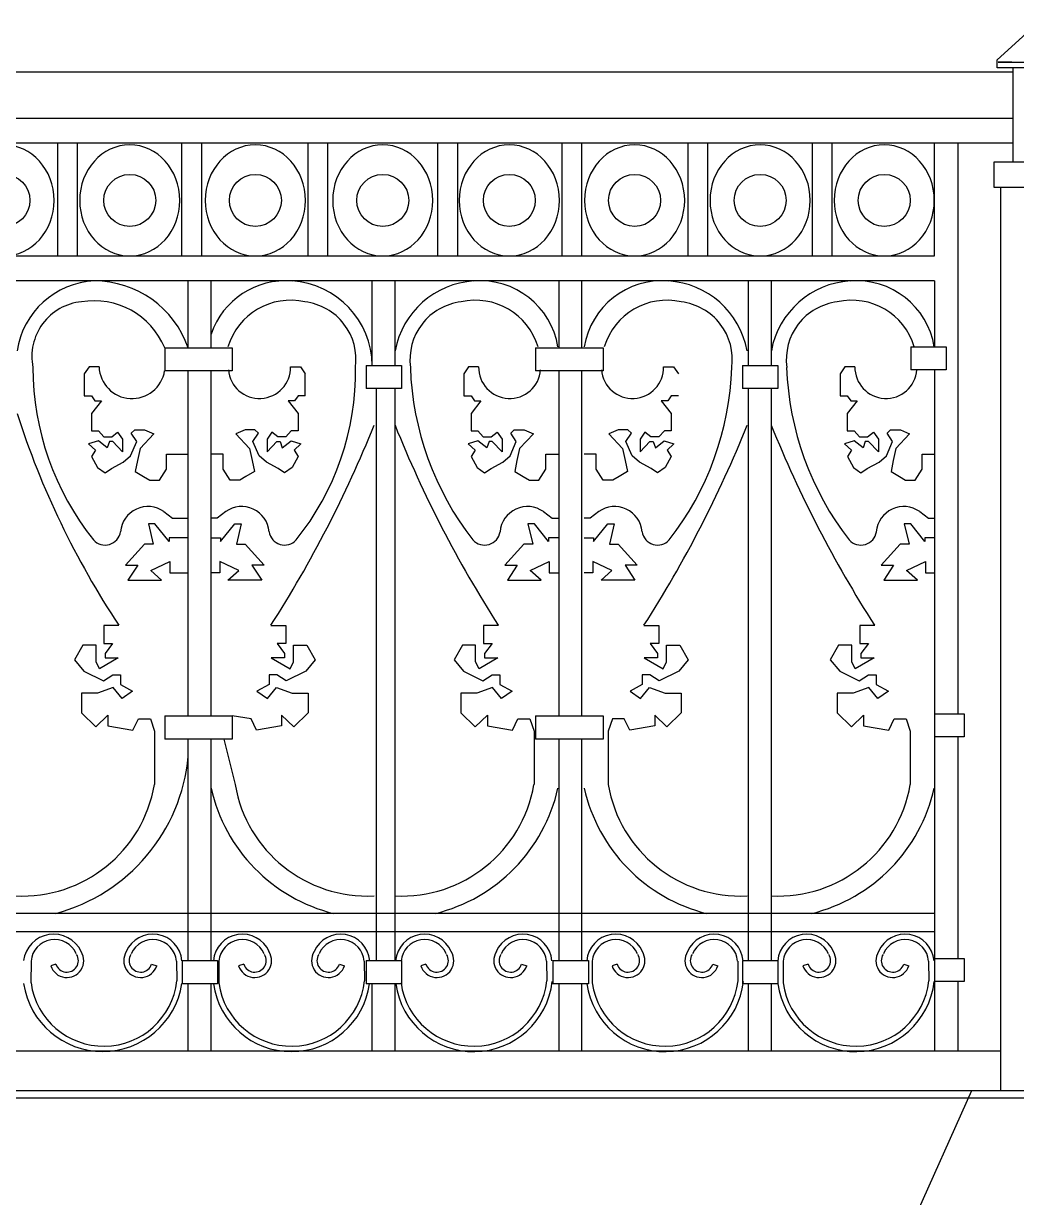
# Model space of a CAD drawing. Header units: millimetres. Extents: x 1931 to 30327, y -2374 to 17555.
# Drawn here: x 19940 to 20857, y 13191 to 14275 of the extents above; entities that cross this region are included whole.
import ezdxf

# ---------------------------------------------------------------- set-up
doc = ezdxf.new("R2010")
doc.units = ezdxf.units.MM

msp = doc.modelspace()

# ---------------------------------------------------------------- linework, layer by layer
at = {"color": 4, "linetype": 'ByBlock', "lineweight": -2}
for p, q in [((20838.9, 14241.7), (20875.9, 14275.4)), ((20838.9, 14234.3), (20838.9, 14241.7)), ((20852.5, 14239.7), (20840, 14239.7)), ((20840, 14239.7), (20942.9, 14239.7)), ((20853.8, 14230.4), (18940.3, 14230.4)), ((20891.5, 14234.3), (20838.9, 14234.3)), ((20853.8, 14147.6), (20853.8, 14234.3)), ((20853.8, 14187.5), (18940.3, 14187.5)), ((18940.3, 14165.1), (20853.8, 14165.1)), ((19971.2, 14060.8), (19971.2, 14165.1)), ((19989.6, 14060.8), (19989.6, 14165.1)), ((20086, 14060.8), (20086, 14165.1)), ((20104.3, 14060.8), (20104.3, 14165.1)), ((20202.5, 14060.8), (20202.5, 14165.1)), ((20220.8, 14060.8), (20220.8, 14165.1)), ((20322.4, 14060.8), (20322.4, 14165.1)), ((20340.7, 14060.8), (20340.7, 14165.1)), ((20437.1, 14060.8), (20437.1, 14165.1)), ((20455.4, 14060.8), (20455.4, 14165.1)), ((20553.6, 14060.8), (20553.6, 14165.1)), ((20571.9, 14060.8), (20571.9, 14165.1)), ((20668.4, 14060.8), (20668.4, 14165.1)), ((20686.7, 14060.8), (20686.7, 14165.1)), ((20781, 14060.8), (20781, 14165.1)), ((20781, 14165.1), (20802.6, 14165.1)), ((20802.6, 14165.1), (20802.6, 13957.5)), ((20836.2, 14123.8), (20836.2, 14147.6)), ((20836.2, 14147.6), (20891.1, 14147.6)), ((20891.5, 14123.8), (20836.2, 14123.8)), ((20842.5, 13290), (20842.5, 14123.8)), ((19059.5, 14060.8), (20781, 14060.8)), ((20781, 14037.6), (19059.5, 14037.6)), ((20091.8, 13976), (20091.8, 14037.6)), ((20112.9, 13976), (20112.9, 14037.6)), ((20261.7, 13959.5), (20261.7, 14037.6)), ((20282.9, 13959.5), (20282.9, 14037.6)), ((20434.3, 13976), (20434.3, 14037.6)), ((20455.4, 13976), (20455.4, 14037.6)), ((20609.3, 13959.5), (20609.3, 14037.6)), ((20630.5, 13959.5), (20630.5, 14037.6)), ((20781, 14037.6), (20781, 13976.8)), ((20070.1, 13976), (20132.5, 13976)), ((20070.1, 13976), (20070.1, 13954.7)), ((20132.5, 13976), (20132.5, 13954.7)), ((20412.6, 13976), (20475, 13976)), ((20412.6, 13976), (20412.6, 13954.7)), ((20475, 13976), (20475, 13954.7)), ((20759.3, 13976.8), (20791.9, 13976.8)), ((20759.3, 13976.8), (20759.3, 13955.5)), ((20791.9, 13976.8), (20791.9, 13955.5)), ((20000.2, 13958.3), (19995.8, 13951.8)), ((20009.4, 13958.3), (20000.2, 13958.3)), ((20132.5, 13954.7), (20070.1, 13954.7)), ((20091.8, 13635.9), (20091.8, 13954.7)), ((20112.9, 13635.9), (20112.9, 13954.7)), ((20186.3, 13958.3), (20195.5, 13958.3)), ((20195.5, 13958.3), (20199.9, 13951.8)), ((20256.1, 13959.5), (20288.8, 13959.5)), ((20256.1, 13959.5), (20256.1, 13938.2)), ((20288.8, 13959.5), (20288.8, 13938.2)), ((20350.8, 13958.3), (20346.4, 13951.8)), ((20360, 13958.3), (20350.8, 13958.3)), ((20475, 13954.7), (20412.6, 13954.7)), ((20434.3, 13635.9), (20434.3, 13954.7)), ((20455.4, 13635.9), (20455.4, 13954.7)), ((20530.9, 13958.3), (20540.1, 13958.3)), ((20540.1, 13958.3), (20544.6, 13951.8)), ((20603.7, 13959.5), (20636.4, 13959.5)), ((20603.7, 13959.5), (20603.7, 13938.2)), ((20636.4, 13959.5), (20636.4, 13938.2)), ((20698.4, 13958.3), (20693.9, 13951.8)), ((20707.6, 13958.3), (20698.4, 13958.3)), ((20791.9, 13955.5), (20759.3, 13955.5)), ((20781, 13955.5), (20781, 13326.3)), ((20802.6, 13957.5), (20802.6, 13638)), ((19995.8, 13951.8), (19995.8, 13931.5)), ((20199.9, 13931.5), (20199.9, 13951.8)), ((20346.4, 13951.8), (20346.4, 13931.5)), ((20693.9, 13951.8), (20693.9, 13931.5)), ((19995.8, 13931.5), (20002.4, 13931.5)), ((20002.4, 13931.5), (20005.6, 13926.8)), ((20193.3, 13931.5), (20190.1, 13926.8)), ((20199.9, 13931.5), (20193.3, 13931.5)), ((20288.8, 13938.2), (20256.1, 13938.2)), ((20265.8, 13410), (20265.8, 13938.2)), ((20282.9, 13410), (20282.9, 13938.2)), ((20346.4, 13931.5), (20353, 13931.5)), ((20353, 13931.5), (20356.2, 13926.8)), ((20537.9, 13931.5), (20534.7, 13926.8)), ((20544.6, 13931.5), (20537.9, 13931.5)), ((20636.4, 13938.2), (20603.7, 13938.2)), ((20609.3, 13410), (20609.3, 13938.2)), ((20630.5, 13410), (20630.5, 13938.2)), ((20693.9, 13931.5), (20700.6, 13931.5)), ((20700.6, 13931.5), (20703.8, 13926.8)), ((20011.6, 13926.8), (20002.4, 13915.3)), ((20005.6, 13926.8), (20011.6, 13926.8)), ((20190.1, 13926.8), (20184.1, 13926.8)), ((20184.1, 13926.8), (20193.3, 13915.3)), ((20362.2, 13926.8), (20353, 13915.3)), ((20356.2, 13926.8), (20362.2, 13926.8)), ((20534.7, 13926.8), (20528.7, 13926.8)), ((20528.7, 13926.8), (20537.9, 13915.3)), ((20709.8, 13926.8), (20700.6, 13915.3)), ((20703.8, 13926.8), (20709.8, 13926.8)), ((20002.4, 13915.3), (20002.4, 13908.7)), ((20193.3, 13915.3), (20193.3, 13908.7)), ((20353, 13915.3), (20353, 13908.7)), ((20537.9, 13915.3), (20537.9, 13908.7)), ((20700.6, 13915.3), (20700.6, 13908.7)), ((20002.4, 13908.7), (20002.4, 13899.2)), ((20002.4, 13899.2), (20008.8, 13899.2)), ((20008.8, 13899.2), (20013.8, 13893.6)), ((20039.1, 13897.1), (20042.4, 13900.1)), ((20042.4, 13900.1), (20051.4, 13900.1)), ((20051.4, 13900.1), (20060, 13896.5)), ((20144.3, 13900.1), (20135.7, 13896.5)), ((20153.3, 13900.1), (20144.3, 13900.1)), ((20156.6, 13897.1), (20153.3, 13900.1)), ((20186.9, 13899.2), (20182, 13893.6)), ((20193.3, 13899.2), (20186.9, 13899.2)), ((20193.3, 13908.7), (20193.3, 13899.2)), ((20353, 13908.7), (20353, 13899.2)), ((20353, 13899.2), (20359.4, 13899.2)), ((20359.4, 13899.2), (20364.3, 13893.6)), ((20389.7, 13897.1), (20393, 13900.1)), ((20393, 13900.1), (20402, 13900.1)), ((20402, 13900.1), (20410.6, 13896.5)), ((20489, 13900.1), (20480.4, 13896.5)), ((20498, 13900.1), (20489, 13900.1)), ((20501.2, 13897.1), (20498, 13900.1)), ((20531.6, 13899.2), (20526.6, 13893.6)), ((20537.9, 13899.2), (20531.6, 13899.2)), ((20537.9, 13908.7), (20537.9, 13899.2)), ((20700.6, 13908.7), (20700.6, 13899.2)), ((20700.6, 13899.2), (20706.9, 13899.2)), ((20706.9, 13899.2), (20711.9, 13893.6)), ((20737.3, 13897.1), (20740.6, 13900.1)), ((20740.6, 13900.1), (20749.6, 13900.1)), ((20749.6, 13900.1), (20758.2, 13896.5)), ((20008.8, 13889.9), (19999.8, 13887.1)), ((20017, 13883.4), (20008.8, 13889.9)), ((20013.8, 13893.6), (20021.1, 13893.6)), ((20019.1, 13889.5), (20017, 13883.4)), ((20022.1, 13889.5), (20019.1, 13889.5)), ((20021.1, 13893.6), (20026.6, 13897.9)), ((20031.1, 13879.9), (20022.1, 13889.5)), ((20026.6, 13897.9), (20031.1, 13891.4)), ((20031.1, 13891.4), (20031.1, 13879.9)), ((20038.5, 13876), (20044.2, 13889.5)), ((20044.2, 13889.5), (20039.1, 13897.1)), ((20060, 13896.5), (20047.3, 13882.8)), ((20135.7, 13896.5), (20148.4, 13882.8)), ((20151.5, 13889.5), (20156.6, 13897.1)), ((20157.2, 13876), (20151.5, 13889.5)), ((20169.1, 13897.9), (20164.6, 13891.4)), ((20164.6, 13891.4), (20164.6, 13879.9)), ((20164.6, 13879.9), (20173.6, 13889.5)), ((20174.6, 13893.6), (20169.1, 13897.9)), ((20173.6, 13889.5), (20176.6, 13889.5)), ((20182, 13893.6), (20174.6, 13893.6)), ((20176.6, 13889.5), (20178.7, 13883.4)), ((20178.7, 13883.4), (20186.9, 13889.9)), ((20186.9, 13889.9), (20195.9, 13887.1)), ((20359.4, 13889.9), (20350.4, 13887.1)), ((20367.6, 13883.4), (20359.4, 13889.9)), ((20364.3, 13893.6), (20371.7, 13893.6)), ((20369.7, 13889.5), (20367.6, 13883.4)), ((20372.7, 13889.5), (20369.7, 13889.5)), ((20371.7, 13893.6), (20377.2, 13897.9)), ((20381.7, 13879.9), (20372.7, 13889.5)), ((20377.2, 13897.9), (20381.7, 13891.4)), ((20381.7, 13891.4), (20381.7, 13879.9)), ((20389.1, 13876), (20394.8, 13889.5)), ((20394.8, 13889.5), (20389.7, 13897.1)), ((20410.6, 13896.5), (20397.9, 13882.8)), ((20480.4, 13896.5), (20493, 13882.8)), ((20496.1, 13889.5), (20501.2, 13897.1)), ((20501.8, 13876), (20496.1, 13889.5)), ((20513.7, 13897.9), (20509.2, 13891.4)), ((20509.2, 13891.4), (20509.2, 13879.9)), ((20509.2, 13879.9), (20518.2, 13889.5)), ((20519.2, 13893.6), (20513.7, 13897.9)), ((20518.2, 13889.5), (20521.3, 13889.5)), ((20526.6, 13893.6), (20519.2, 13893.6)), ((20521.3, 13889.5), (20523.3, 13883.4)), ((20523.3, 13883.4), (20531.5, 13889.9)), ((20531.5, 13889.9), (20540.5, 13887.1)), ((20707, 13889.9), (20698, 13887.1)), ((20715.2, 13883.4), (20707, 13889.9)), ((20711.9, 13893.6), (20719.3, 13893.6)), ((20717.2, 13889.5), (20715.2, 13883.4)), ((20720.3, 13889.5), (20717.2, 13889.5)), ((20719.3, 13893.6), (20724.8, 13897.9)), ((20729.3, 13879.9), (20720.3, 13889.5)), ((20724.8, 13897.9), (20729.3, 13891.4)), ((20729.3, 13891.4), (20729.3, 13879.9)), ((20736.7, 13876), (20742.4, 13889.5)), ((20742.4, 13889.5), (20737.3, 13897.1)), ((20758.2, 13896.5), (20745.5, 13882.8)), ((19999.8, 13887.1), (20006.2, 13881.3)), ((20006.2, 13881.3), (20002.5, 13875.6)), ((20047.3, 13882.8), (20044.9, 13871.9)), ((20071.6, 13863.8), (20071.6, 13877.7)), ((20071.6, 13877.7), (20091.8, 13877.7)), ((20124.1, 13877.7), (20112.9, 13877.7)), ((20124.1, 13863.8), (20124.1, 13877.7)), ((20148.4, 13882.8), (20150.9, 13871.9)), ((20195.9, 13887.1), (20189.5, 13881.3)), ((20189.5, 13881.3), (20193.2, 13875.6)), ((20350.4, 13887.1), (20356.8, 13881.3)), ((20356.8, 13881.3), (20353.1, 13875.6)), ((20397.9, 13882.8), (20395.4, 13871.9)), ((20422.2, 13863.8), (20422.2, 13877.7)), ((20422.2, 13877.7), (20433.4, 13877.7)), ((20468.7, 13877.7), (20457.6, 13877.7)), ((20468.7, 13863.8), (20468.7, 13877.7)), ((20493, 13882.8), (20495.5, 13871.9)), ((20540.5, 13887.1), (20534.2, 13881.3)), ((20534.2, 13881.3), (20537.8, 13875.6)), ((20698, 13887.1), (20704.4, 13881.3)), ((20704.4, 13881.3), (20700.7, 13875.6)), ((20745.5, 13882.8), (20743, 13871.9)), ((20769.8, 13863.8), (20769.8, 13877.7)), ((20769.8, 13877.7), (20781, 13877.7)), ((20002.5, 13875.6), (20008, 13865.4)), ((20020.9, 13864.4), (20031.8, 13870.3)), ((20031.8, 13870.3), (20038.5, 13876)), ((20044.9, 13871.9), (20042.8, 13861.7)), ((20150.9, 13871.9), (20152.9, 13861.7)), ((20164, 13870.3), (20157.2, 13876)), ((20174.8, 13864.4), (20164, 13870.3)), ((20193.2, 13875.6), (20187.7, 13865.4)), ((20353.1, 13875.6), (20358.6, 13865.4)), ((20371.5, 13864.4), (20382.3, 13870.3)), ((20382.3, 13870.3), (20389.1, 13876)), ((20395.4, 13871.9), (20393.4, 13861.7)), ((20495.5, 13871.9), (20497.5, 13861.7)), ((20508.6, 13870.3), (20501.8, 13876)), ((20519.4, 13864.4), (20508.6, 13870.3)), ((20537.8, 13875.6), (20532.3, 13865.4)), ((20700.7, 13875.6), (20706.2, 13865.4)), ((20719.1, 13864.4), (20729.9, 13870.3)), ((20729.9, 13870.3), (20736.7, 13876)), ((20743, 13871.9), (20741, 13861.7)), ((20008, 13865.4), (20015, 13860.5)), ((20015, 13860.5), (20020.9, 13864.4)), ((20042.8, 13861.7), (20050.6, 13857.2)), ((20050.6, 13857.2), (20056.3, 13853.6)), ((20065.1, 13853.6), (20071.6, 13863.8)), ((20130.6, 13853.6), (20124.1, 13863.8)), ((20145.1, 13857.2), (20139.4, 13853.6)), ((20152.9, 13861.7), (20145.1, 13857.2)), ((20180.7, 13860.5), (20174.8, 13864.4)), ((20187.7, 13865.4), (20180.7, 13860.5)), ((20358.6, 13865.4), (20365.6, 13860.5)), ((20365.6, 13860.5), (20371.5, 13864.4)), ((20393.4, 13861.7), (20401.2, 13857.2)), ((20401.2, 13857.2), (20406.9, 13853.6)), ((20415.7, 13853.6), (20422.2, 13863.8)), ((20475.2, 13853.6), (20468.7, 13863.8)), ((20489.8, 13857.2), (20484, 13853.6)), ((20497.5, 13861.7), (20489.8, 13857.2)), ((20525.4, 13860.5), (20519.4, 13864.4)), ((20532.3, 13865.4), (20525.4, 13860.5)), ((20706.2, 13865.4), (20713.2, 13860.5)), ((20713.2, 13860.5), (20719.1, 13864.4)), ((20741, 13861.7), (20748.7, 13857.2)), ((20748.7, 13857.2), (20754.5, 13853.6)), ((20763.3, 13853.6), (20769.8, 13863.8)), ((20056.3, 13853.6), (20065.1, 13853.6)), ((20139.4, 13853.6), (20130.6, 13853.6)), ((20406.9, 13853.6), (20415.7, 13853.6)), ((20484, 13853.6), (20475.2, 13853.6)), ((20754.5, 13853.6), (20763.3, 13853.6)), ((20069.4, 13824.6), (20077.3, 13818.6)), ((20126.4, 13824.6), (20118.4, 13818.6)), ((20419.9, 13824.6), (20427.9, 13818.6)), ((20471, 13824.6), (20463.1, 13818.6)), ((20767.5, 13824.6), (20775.5, 13818.6)), ((20061, 13813.4), (20055.1, 13813.4)), ((20055.1, 13813.4), (20059.4, 13794.7)), ((20074.1, 13796.9), (20061, 13813.4)), ((20077.3, 13818.6), (20091.8, 13818.6)), ((20118.4, 13818.6), (20112.9, 13818.6)), ((20121.6, 13796.9), (20134.7, 13813.4)), ((20134.7, 13813.4), (20140.7, 13813.4)), ((20140.7, 13813.4), (20136.3, 13794.7)), ((20411.6, 13813.4), (20405.6, 13813.4)), ((20405.6, 13813.4), (20410, 13794.7)), ((20424.7, 13796.9), (20411.6, 13813.4)), ((20427.9, 13818.6), (20433.4, 13818.6)), ((20463.1, 13818.6), (20457.6, 13818.6)), ((20466.3, 13796.9), (20479.4, 13813.4)), ((20479.4, 13813.4), (20485.3, 13813.4)), ((20485.3, 13813.4), (20480.9, 13794.7)), ((20759.2, 13813.4), (20753.2, 13813.4)), ((20753.2, 13813.4), (20757.6, 13794.7)), ((20772.3, 13796.9), (20759.2, 13813.4)), ((20775.5, 13818.6), (20781, 13818.6)), ((20051.3, 13794.7), (20033.8, 13775.1)), ((20059.4, 13794.7), (20051.3, 13794.7)), ((20091.8, 13800.3), (20074.1, 13800.3)), ((20074.1, 13800.3), (20074.1, 13796.9)), ((20112.9, 13800.3), (20121.6, 13800.3)), ((20121.6, 13800.3), (20121.6, 13796.9)), ((20136.3, 13794.7), (20144.4, 13794.7)), ((20144.4, 13794.7), (20161.9, 13775.1)), ((20401.9, 13794.7), (20384.4, 13775.1)), ((20410, 13794.7), (20401.9, 13794.7)), ((20433.4, 13800.3), (20424.7, 13800.3)), ((20424.7, 13800.3), (20424.7, 13796.9)), ((20457.6, 13800.3), (20466.3, 13800.3)), ((20466.3, 13800.3), (20466.3, 13796.9)), ((20480.9, 13794.7), (20489, 13794.7)), ((20489, 13794.7), (20506.5, 13775.1)), ((20749.5, 13794.7), (20732, 13775.1)), ((20757.6, 13794.7), (20749.5, 13794.7)), ((20781, 13800.3), (20772.3, 13800.3)), ((20772.3, 13800.3), (20772.3, 13796.9)), ((20033.8, 13775.1), (20045.1, 13775.1)), ((20045.1, 13775.1), (20036, 13761.3)), ((20057.2, 13770.1), (20074.7, 13778.5)), ((20067.2, 13761.3), (20057.2, 13770.1)), ((20074.7, 13778.5), (20074.7, 13768.2)), ((20074.7, 13768.2), (20091.8, 13768.2)), ((20121, 13768.2), (20112.9, 13768.2)), ((20138.5, 13770.1), (20121, 13778.5)), ((20121, 13778.5), (20121, 13768.2)), ((20128.5, 13761.3), (20138.5, 13770.1)), ((20161.9, 13775.1), (20150.6, 13775.1)), ((20150.6, 13775.1), (20159.7, 13761.3)), ((20384.4, 13775.1), (20395.7, 13775.1)), ((20395.7, 13775.1), (20386.6, 13761.3)), ((20407.8, 13770.1), (20425.3, 13778.5)), ((20417.8, 13761.3), (20407.8, 13770.1)), ((20425.3, 13778.5), (20425.3, 13768.2)), ((20425.3, 13768.2), (20433.4, 13768.2)), ((20465.6, 13768.2), (20457.6, 13768.2)), ((20483.1, 13770.1), (20465.6, 13778.5)), ((20465.6, 13778.5), (20465.6, 13768.2)), ((20473.1, 13761.3), (20483.1, 13770.1)), ((20506.5, 13775.1), (20495.3, 13775.1)), ((20495.3, 13775.1), (20504.3, 13761.3)), ((20732, 13775.1), (20743.2, 13775.1)), ((20743.2, 13775.1), (20734.2, 13761.3)), ((20755.4, 13770.1), (20772.9, 13778.5)), ((20765.4, 13761.3), (20755.4, 13770.1)), ((20772.9, 13778.5), (20772.9, 13768.2)), ((20772.9, 13768.2), (20781, 13768.2)), ((20036, 13761.3), (20067.2, 13761.3)), ((20159.7, 13761.3), (20128.5, 13761.3)), ((20386.6, 13761.3), (20417.8, 13761.3)), ((20504.3, 13761.3), (20473.1, 13761.3)), ((20734.2, 13761.3), (20765.4, 13761.3)), ((20027.7, 13719.6), (20013.9, 13719.6)), ((20013.9, 13719.6), (20013.9, 13702.8)), ((20168, 13719.6), (20181.8, 13719.6)), ((20181.8, 13719.6), (20181.8, 13702.8)), ((20378.3, 13719.6), (20364.5, 13719.6)), ((20364.5, 13719.6), (20364.5, 13702.8)), ((20512.7, 13719.6), (20526.4, 13719.6)), ((20526.4, 13719.6), (20526.4, 13702.8)), ((20725.9, 13719.6), (20712.1, 13719.6)), ((20712.1, 13719.6), (20712.1, 13702.8)), ((19994.5, 13701.4), (19986.7, 13687.9)), ((20006.7, 13701.4), (19994.5, 13701.4)), ((20006.7, 13690.8), (20006.7, 13701.4)), ((20013.9, 13702.8), (20021.9, 13702.8)), ((20021.9, 13702.8), (20015, 13693.7)), ((20015, 13693.7), (20015, 13689.5)), ((20181.8, 13702.8), (20173.8, 13702.8)), ((20173.8, 13702.8), (20180.7, 13693.7)), ((20180.7, 13693.7), (20180.7, 13689.5)), ((20189.1, 13690.8), (20189.1, 13701.4)), ((20189.1, 13701.4), (20201.3, 13701.4)), ((20201.3, 13701.4), (20209, 13687.9)), ((20345, 13701.4), (20337.3, 13687.9)), ((20357.2, 13701.4), (20345, 13701.4)), ((20357.2, 13690.8), (20357.2, 13701.4)), ((20364.5, 13702.8), (20372.5, 13702.8)), ((20372.5, 13702.8), (20365.6, 13693.7)), ((20365.6, 13693.7), (20365.6, 13689.5)), ((20526.4, 13702.8), (20518.5, 13702.8)), ((20518.5, 13702.8), (20525.3, 13693.7)), ((20525.3, 13693.7), (20525.3, 13689.5)), ((20533.7, 13690.8), (20533.7, 13701.4)), ((20533.7, 13701.4), (20545.9, 13701.4)), ((20545.9, 13701.4), (20553.6, 13687.9)), ((20692.6, 13701.4), (20684.9, 13687.9)), ((20704.8, 13701.4), (20692.6, 13701.4)), ((20704.8, 13690.8), (20704.8, 13701.4)), ((20712.1, 13702.8), (20720.1, 13702.8)), ((20720.1, 13702.8), (20713.2, 13693.7)), ((20713.2, 13693.7), (20713.2, 13689.5)), ((19986.7, 13687.9), (19995.4, 13677.3)), ((20006.7, 13686), (20006.7, 13690.8)), ((20009.9, 13679.6), (20006.7, 13686)), ((20027.2, 13689.5), (20009.9, 13679.6)), ((20015, 13689.5), (20027.2, 13689.5)), ((20180.7, 13689.5), (20168.5, 13689.5)), ((20168.5, 13689.5), (20185.9, 13679.6)), ((20185.9, 13679.6), (20189.1, 13686)), ((20189.1, 13686), (20189.1, 13690.8)), ((20209, 13687.9), (20200.3, 13677.3)), ((20337.3, 13687.9), (20346, 13677.3)), ((20357.2, 13686), (20357.2, 13690.8)), ((20360.5, 13679.6), (20357.2, 13686)), ((20377.8, 13689.5), (20360.5, 13679.6)), ((20365.6, 13689.5), (20377.8, 13689.5)), ((20525.3, 13689.5), (20513.1, 13689.5)), ((20513.1, 13689.5), (20530.5, 13679.6)), ((20530.5, 13679.6), (20533.7, 13686)), ((20533.7, 13686), (20533.7, 13690.8)), ((20553.6, 13687.9), (20544.9, 13677.3)), ((20684.9, 13687.9), (20693.6, 13677.3)), ((20704.8, 13686), (20704.8, 13690.8)), ((20708, 13679.6), (20704.8, 13686)), ((20725.4, 13689.5), (20708, 13679.6)), ((20713.2, 13689.5), (20725.4, 13689.5)), ((19995.4, 13677.3), (20013.4, 13668.3)), ((20013.4, 13668.3), (20022.1, 13673.8)), ((20022.1, 13673.8), (20029.1, 13673.8)), ((20029.1, 13673.8), (20029.1, 13665.1)), ((20173.6, 13673.8), (20166.6, 13673.8)), ((20166.6, 13673.8), (20166.6, 13665.1)), ((20182.3, 13668.3), (20173.6, 13673.8)), ((20200.3, 13677.3), (20182.3, 13668.3)), ((20346, 13677.3), (20364, 13668.3)), ((20364, 13668.3), (20372.7, 13673.8)), ((20372.7, 13673.8), (20379.7, 13673.8)), ((20379.7, 13673.8), (20379.7, 13665.1)), ((20518.3, 13673.8), (20511.2, 13673.8)), ((20511.2, 13673.8), (20511.2, 13665.1)), ((20526.9, 13668.3), (20518.3, 13673.8)), ((20544.9, 13677.3), (20526.9, 13668.3)), ((20693.6, 13677.3), (20711.6, 13668.3)), ((20711.6, 13668.3), (20720.2, 13673.8)), ((20720.2, 13673.8), (20727.3, 13673.8)), ((20727.3, 13673.8), (20727.3, 13665.1)), ((20022.4, 13662.2), (20007.9, 13657.1)), ((20030.7, 13652), (20022.4, 13662.2)), ((20029.1, 13665.1), (20040.4, 13658.7)), ((20166.6, 13665.1), (20155.3, 13658.7)), ((20165, 13652), (20173.3, 13662.2)), ((20173.3, 13662.2), (20187.8, 13657.1)), ((20373, 13662.2), (20358.5, 13657.1)), ((20381.3, 13652), (20373, 13662.2)), ((20379.7, 13665.1), (20391, 13658.7)), ((20511.2, 13665.1), (20500, 13658.7)), ((20509.6, 13652), (20518, 13662.2)), ((20518, 13662.2), (20532.4, 13657.1)), ((20720.6, 13662.2), (20706.1, 13657.1)), ((20728.9, 13652), (20720.6, 13662.2)), ((20727.3, 13665.1), (20738.6, 13658.7)), ((20007.9, 13657.1), (19993.2, 13657.1)), ((19993.2, 13657.1), (19993.2, 13638.8)), ((20040.4, 13658.7), (20030.7, 13652)), ((20155.3, 13658.7), (20165, 13652)), ((20187.8, 13657.1), (20202.6, 13657.1)), ((20202.6, 13657.1), (20202.6, 13638.8)), ((20358.5, 13657.1), (20343.7, 13657.1)), ((20343.7, 13657.1), (20343.7, 13638.8)), ((20391, 13658.7), (20381.3, 13652)), ((20500, 13658.7), (20509.6, 13652)), ((20532.4, 13657.1), (20547.2, 13657.1)), ((20547.2, 13657.1), (20547.2, 13638.8)), ((20706.1, 13657.1), (20691.3, 13657.1)), ((20691.3, 13657.1), (20691.3, 13638.8)), ((20738.6, 13658.7), (20728.9, 13652)), ((19993.2, 13638.8), (20006.3, 13626)), ((20202.6, 13638.8), (20189.4, 13626)), ((20343.7, 13638.8), (20356.9, 13626)), ((20547.2, 13638.8), (20534, 13626)), ((20691.3, 13638.8), (20704.5, 13626)), ((20006.3, 13626), (20017.6, 13636.6)), ((20017.6, 13636.6), (20017.6, 13626.9)), ((20040.7, 13622.8), (20045.8, 13633.3)), ((20045.8, 13633.3), (20056.8, 13633.3)), ((20056.8, 13633.3), (20060.6, 13621.8)), ((20070.1, 13635.9), (20132.5, 13635.9)), ((20070.1, 13635.9), (20070.1, 13614.6)), ((20132.5, 13635.9), (20132.5, 13614.6)), ((20149.9, 13633.3), (20132.5, 13635.9)), ((20155, 13622.8), (20149.9, 13633.3)), ((20189.4, 13626), (20178.1, 13636.6)), ((20178.1, 13636.6), (20178.1, 13626.9)), ((20356.9, 13626), (20368.2, 13636.6)), ((20368.2, 13636.6), (20368.2, 13626.9)), ((20391.3, 13622.8), (20396.4, 13633.3)), ((20396.4, 13633.3), (20407.3, 13633.3)), ((20407.3, 13633.3), (20411.2, 13621.8)), ((20412.6, 13635.9), (20475, 13635.9)), ((20412.6, 13635.9), (20412.6, 13614.6)), ((20475, 13635.9), (20475, 13614.6)), ((20483.6, 13633.3), (20479.7, 13621.8)), ((20494.5, 13633.3), (20483.6, 13633.3)), ((20499.6, 13622.8), (20494.5, 13633.3)), ((20534, 13626), (20522.8, 13636.6)), ((20522.8, 13636.6), (20522.8, 13626.9)), ((20704.5, 13626), (20715.7, 13636.6)), ((20715.7, 13636.6), (20715.7, 13626.9)), ((20738.9, 13622.8), (20744, 13633.3)), ((20744, 13633.3), (20754.9, 13633.3)), ((20754.9, 13633.3), (20758.8, 13621.8)), ((20781, 13638), (20808.5, 13638)), ((20808.5, 13638), (20808.5, 13616.7)), ((20017.6, 13626.9), (20040.7, 13622.8)), ((20060.6, 13621.8), (20060.6, 13572.5)), ((20178.1, 13626.9), (20155, 13622.8)), ((20368.2, 13626.9), (20391.3, 13622.8)), ((20411.2, 13621.8), (20411.2, 13572.5)), ((20479.7, 13621.8), (20479.7, 13572.5)), ((20522.8, 13626.9), (20499.6, 13622.8)), ((20715.7, 13626.9), (20738.9, 13622.8)), ((20758.8, 13621.8), (20758.8, 13572.5)), ((20808.5, 13616.7), (20781, 13616.7)), ((20802.6, 13616.7), (20802.6, 13411.9)), ((20132.5, 13614.6), (20070.1, 13614.6)), ((20091.8, 13410), (20091.8, 13614.6)), ((20112.9, 13410), (20112.9, 13614.6)), ((20124.8, 13614.6), (20135.1, 13572.5)), ((20475, 13614.6), (20412.6, 13614.6)), ((20434.3, 13410), (20434.3, 13614.6)), ((20455.4, 13410), (20455.4, 13614.6)), ((20781, 13453.5), (19059.5, 13453.5)), ((19059.5, 13437), (20781, 13437)), ((20781, 13411.9), (20808.5, 13411.9)), ((20808.5, 13411.9), (20808.5, 13390.7)), ((19946.6, 13409.5), (19946.5, 13389.4)), ((19969.6, 13406.7), (19964.8, 13405.2)), ((20057.9, 13406.7), (20062.7, 13405.2)), ((20080.9, 13409.5), (20081.2, 13391.2)), ((20086.2, 13410), (20118.9, 13410)), ((20086.2, 13410), (20086.2, 13388.7)), ((20118.9, 13410), (20118.9, 13388.7)), ((20120, 13409.5), (20120, 13389.4)), ((20143.1, 13406.7), (20138.3, 13405.2)), ((20231.4, 13406.7), (20236.1, 13405.2)), ((20254.4, 13409.5), (20254.7, 13391.2)), ((20256.1, 13410), (20288.8, 13410)), ((20256.1, 13410), (20256.1, 13388.7)), ((20288.8, 13410), (20288.8, 13388.7)), ((20311.4, 13406.7), (20306.7, 13405.2)), ((20399.7, 13406.7), (20404.5, 13405.2)), ((20422.8, 13409.5), (20423, 13391.2)), ((20428.7, 13410), (20461.4, 13410)), ((20428.7, 13410), (20428.7, 13388.7)), ((20461.4, 13410), (20461.4, 13388.7)), ((20465, 13409.5), (20465, 13389.4)), ((20488, 13406.7), (20483.3, 13405.2)), ((20576.3, 13406.7), (20581.1, 13405.2)), ((20599.4, 13409.5), (20599.6, 13391.2)), ((20603.7, 13410), (20636.4, 13410)), ((20603.7, 13410), (20603.7, 13388.7)), ((20636.4, 13410), (20636.4, 13388.7)), ((20641.4, 13409.5), (20641.3, 13389.4)), ((20664.4, 13406.7), (20659.6, 13405.2)), ((20752.7, 13406.7), (20757.5, 13405.2)), ((20775.7, 13409.5), (20776, 13391.2)), ((20808.5, 13390.7), (20781, 13390.7)), ((20802.6, 13390.7), (20802.6, 13326.3)), ((20118.9, 13388.7), (20086.2, 13388.7)), ((20091.8, 13326.3), (20091.8, 13388.7)), ((20112.9, 13326.3), (20112.9, 13388.7)), ((20288.8, 13388.7), (20256.1, 13388.7)), ((20261.7, 13326.3), (20261.7, 13388.7)), ((20282.9, 13326.3), (20282.9, 13388.7)), ((20461.4, 13388.7), (20428.7, 13388.7)), ((20434.3, 13326.3), (20434.3, 13388.7)), ((20455.4, 13326.3), (20455.4, 13388.7)), ((20636.4, 13388.7), (20603.7, 13388.7)), ((20609.3, 13326.3), (20609.3, 13388.7)), ((20630.5, 13326.3), (20630.5, 13388.7)), ((20842.5, 13326.3), (19001.9, 13326.3)), ((1930.6, 13283.4), (29930.6, 13283.4)), ((19001.9, 13290), (20815.6, 13290)), ((20756.1, 13157.3), (20815.6, 13290)), ((20815.6, 13290), (20891.1, 13290)), ((20815.6, 13290), (20842.5, 13290))]:
    msp.add_line(p, q, dxfattribs=at)
for centre in [(19921.6, 14112), (20037.8, 14112), (20153.8, 14112), (20271.5, 14112), (20388.4, 14112), (20504.1, 14112), (20620.1, 14112), (20734.7, 14112)]:
    msp.add_circle(centre, 24, dxfattribs=at)
for centre, radius, start, end in [((20008.8, 13961.7), 76, 92.8042, 171.3931), ((20005.2, 13946), 91.6, 19.0942, 90.0886), ((20181.8, 13965), 72.8, 85.3866, 161.1241), ((20182.7, 13958.8), 79, 0.5358, 86.406), ((20360.7, 13958.7), 79.1, 93.6204, 169.4802), ((20361.5, 13965), 72.8, 9.299, 94.6134), ((20529.4, 13965), 72.8, 85.3866, 170.701), ((20530.3, 13958.7), 79.1, 10.5198, 86.3796), ((20708.2, 13958.7), 79.1, 93.6204, 169.4802), ((20709.1, 13965), 72.8, 9.299, 94.6134), ((19998.1, 13967.8), 50.8, 95.5223, 191.3155), ((20004.9, 13948.7), 70.6, 22.6895, 99.5899), ((20186.2, 13959.6), 60.2, 77.1111, 163.4566), ((20193.2, 13965.1), 53.6, 352.1675, 83.1102), ((20350.2, 13965.1), 53.6, 96.8898, 187.8325), ((20357.2, 13959.6), 60.2, 16.5434, 102.8889), ((20533.8, 13959.6), 60.2, 77.1111, 163.4566), ((20540.8, 13965.1), 53.6, 352.1675, 83.1102), ((20697.8, 13965.1), 53.6, 96.8898, 187.8325), ((20704.8, 13959.6), 60.2, 16.5434, 102.8889), ((20205.9, 13958.9), 257.7, 180.2398, 218.4917), ((20039.9, 13959.5), 30.5, 182.2414, 350.9001), ((20157.6, 13957.8), 28.7, 184.5688, 1.0411), ((19999, 13953.8), 247.3, 321.1078, 0.9309), ((20571.6, 13967.2), 274.8, 181.9676, 217.8859), ((20388.7, 13957.8), 28.7, 178.9589, 355.4312), ((20502.2, 13957.8), 28.7, 184.5688, 1.0411), ((20319.3, 13967.2), 274.8, 322.1141, 358.0324), ((20919.2, 13967.2), 274.8, 181.9676, 217.8859), ((20736.3, 13957.8), 28.7, 178.9589, 355.4312), ((20688.9, 14158), 793.3, 197.8271, 213.5423), ((19238, 14316.8), 1105.3, 327.2973, 338.0945), ((21308.3, 14316.8), 1105.3, 201.9055, 212.7027), ((19582.6, 14316.8), 1105.3, 327.2973, 338.0945), ((21655.9, 14316.8), 1105.3, 201.9055, 212.7027), ((20054.6, 13803.8), 25.5, 54.755, 174.9151), ((20141.1, 13803.8), 25.5, 5.0849, 125.245), ((20405.2, 13803.8), 25.5, 54.755, 174.9151), ((20485.7, 13803.8), 25.5, 5.0849, 125.245), ((20752.8, 13803.8), 25.5, 54.755, 174.9151), ((20014.9, 13808.2), 14.5, 222.2814, 351.3628), ((20180.8, 13808.2), 14.5, 188.6372, 317.7186), ((20365.5, 13808.2), 14.5, 222.2814, 351.3628), ((20525.4, 13808.2), 14.5, 188.6372, 317.7186), ((20713.1, 13808.2), 14.5, 222.2814, 351.3628), ((19926.5, 13613.9), 166, 284.9868, 354.7154), ((19938.3, 13593.7), 124.1, 267.2037, 350.164), ((20262.9, 13602.7), 153.6, 192.523, 256.2341), ((20257.4, 13593.7), 124.1, 189.836, 272.7963), ((20288.9, 13593.7), 124.1, 267.2037, 350.164), ((20283.4, 13602.7), 153.6, 283.7659, 347.477), ((20607.5, 13602.7), 153.6, 192.523, 256.2341), ((20602, 13593.7), 124.1, 189.836, 272.7963), ((20636.5, 13593.7), 124.1, 267.2037, 350.164), ((20631, 13602.7), 153.6, 283.7659, 347.477), ((19967.5, 13406.3), 28.1, 25.3655, 172.4308), ((20059.2, 13407.7), 26.8, 4.7961, 156.7296), ((20141.8, 13407.7), 26.8, 23.2704, 175.2039), ((20232.7, 13407.7), 26.8, 4.7961, 156.7296), ((20310.1, 13407.7), 26.8, 23.2704, 175.2039), ((20401, 13407.7), 26.8, 4.7961, 156.7296), ((20486.7, 13407.7), 26.8, 23.2704, 175.2039), ((20577.6, 13407.7), 26.8, 4.7961, 156.7296), ((20663.1, 13407.7), 26.8, 23.2704, 175.2039), ((20754, 13407.7), 26.8, 4.7961, 156.7296), ((19968.3, 13407.7), 21.8, 23.2704, 175.2039), ((20059.2, 13407.7), 21.8, 4.7961, 156.7296), ((20141.8, 13407.7), 21.8, 23.2704, 175.2039), ((20232.7, 13407.7), 21.8, 4.7961, 156.7296), ((20310.1, 13407.7), 21.8, 23.2704, 175.2039), ((20401, 13407.7), 21.8, 4.7961, 156.7296), ((20486.7, 13407.7), 21.8, 23.2704, 175.2039), ((20577.6, 13407.7), 21.8, 4.7961, 156.7296), ((20663.1, 13407.7), 21.8, 23.2704, 175.2039), ((20754, 13407.7), 21.8, 4.7961, 156.7296), ((19979.7, 13410), 15.6, 197.8691, 32.2021), ((19979.7, 13410), 10.6, 197.8691, 32.2021), ((20047.8, 13410), 15.6, 147.7979, 342.1309), ((20047.8, 13410), 10.6, 147.7979, 342.1309), ((20153.2, 13410), 15.6, 197.8691, 32.2021), ((20153.2, 13410), 10.6, 197.8691, 32.2021), ((20221.3, 13410), 15.6, 147.7979, 342.1309), ((20221.3, 13410), 10.6, 147.7979, 342.1309), ((20321.5, 13410), 15.6, 197.8691, 32.2021), ((20321.5, 13410), 10.6, 197.8691, 32.2021), ((20389.6, 13410), 15.6, 147.7979, 342.1309), ((20389.6, 13410), 10.6, 147.7979, 342.1309), ((20498.1, 13410), 15.6, 197.8691, 32.2021), ((20498.1, 13410), 10.6, 197.8691, 32.2021), ((20566.2, 13410), 15.6, 147.7979, 342.1309), ((20566.2, 13410), 10.6, 147.7979, 342.1309), ((20674.5, 13410), 15.6, 197.8691, 32.2021), ((20674.5, 13410), 10.6, 197.8691, 32.2021), ((20742.6, 13410), 15.6, 147.7979, 342.1309), ((20742.6, 13410), 10.6, 147.7979, 342.1309), ((20013.8, 13398.9), 67.9, 188.0651, 353.4829), ((20187.2, 13398.9), 67.9, 188.0651, 353.4829), ((20355.6, 13398.9), 72.9, 188.0651, 353.4829), ((20355.6, 13398.9), 67.9, 188.0651, 353.4829), ((20532.2, 13398.9), 72.9, 188.0651, 353.4829), ((20532.2, 13398.9), 67.9, 188.0651, 353.4829), ((20708.5, 13398.9), 72.9, 188.0651, 353.4829), ((20708.5, 13398.9), 67.9, 188.0651, 353.4829), ((20012.8, 13400.1), 74, 188.8347, 351.1653), ((20187.2, 13398.9), 72.9, 188.0651, 351.9349)]:
    msp.add_arc(centre, radius, start, end, dxfattribs=at)
at = {"color": 4, "linetype": 'ByBlock', "lineweight": -2, "extrusion": (0, 0, -1)}
for centre in [(19921.6, 14112), (20037.8, 14112), (20153.8, 14112), (20271.5, 14112), (20388.4, 14112), (20504.1, 14112), (20620.1, 14112), (20734.7, 14112)]:
    msp.add_ellipse(centre, major_axis=(0, -51.3), ratio=0.902107, dxfattribs=at)

doc.saveas('drawing.dxf')
